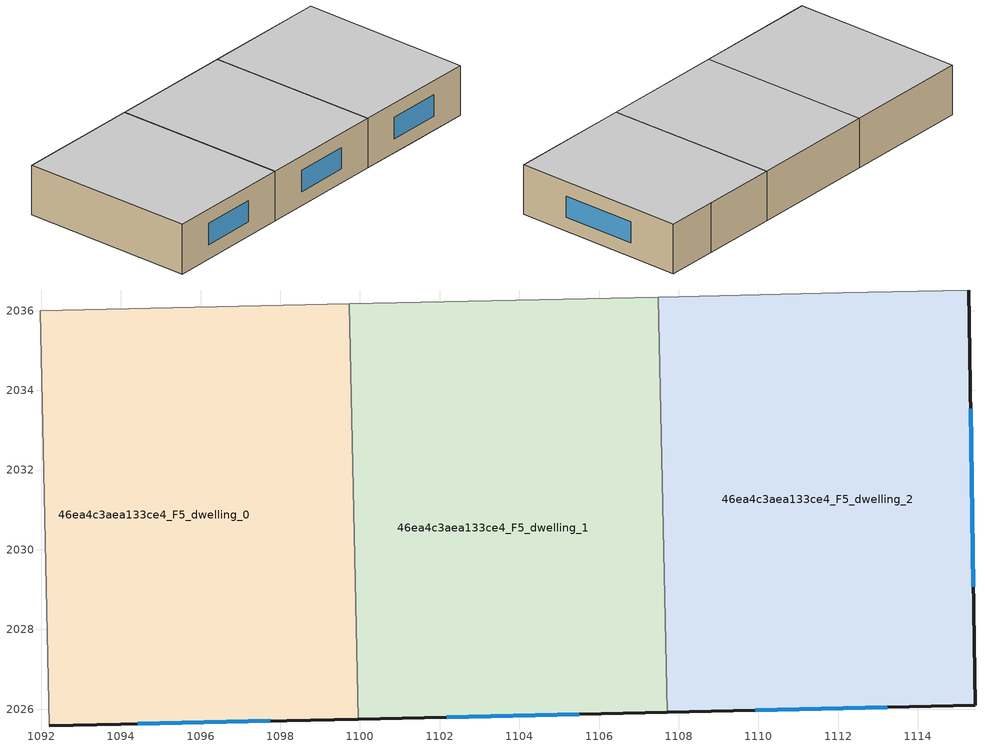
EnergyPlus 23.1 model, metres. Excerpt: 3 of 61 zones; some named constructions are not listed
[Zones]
46ea4c3aea133ce4_F5_dwelling_0
 floor to 46ea4c3aea133ce4_F4_dwelling_0 (EU_floor_Construction): 1099.73,2036.17 1099.8,2032.96 1092.65,2025.59 1092.2,2025.58 1091.97,2036 z15
 floor to 46ea4c3aea133ce4_F4_dwelling_1 (EU_floor_Construction): 1099.8,2032.96 1099.96,2025.75 1092.65,2025.59 z15
 wall outside (EU_wall_Construction): 1092.2,2025.58 1099.96,2025.75 z15:18
 wall to 46ea4c3aea133ce4_F5_dwelling_1 (EU_wall_Construction): 1099.96,2025.75 1099.73,2036.17 z15:18
 wall adiabatic (EU_wall_Construction): 1091.97,2036 1092.2,2025.58 z15:18
 wall to 46ea4c3aea133ce4_F5_dwelling_3 (EU_wall_Construction): 1099.73,2036.17 1091.97,2036 z15:18
 window (EU_Window_Construction): 1094.42,2025.63 1097.74,2025.7 z15.86:17.14
 ceiling to 46ea4c3aea133ce4_F6_dwelling_0 (EU_floor_Construction): 1099.96,2025.75 1099.73,2036.17 1091.97,2036 1092.2,2025.58 z18
46ea4c3aea133ce4_F5_dwelling_1
 floor to 46ea4c3aea133ce4_F4_dwelling_1 (EU_floor_Construction): 1107.63,2029.98 1107.72,2025.92 1099.96,2025.75 1099.8,2032.96 1102.11,2035.34 z15
 floor to 46ea4c3aea133ce4_F4_dwelling_2 (EU_floor_Construction): 1107.49,2036.34 1107.53,2034.39 1105.38,2032.17 1101.22,2036.2 z15
 floor to 46ea4c3aea133ce4_F4_dwelling_0 (EU_floor_Construction): 1102.11,2035.34 1099.8,2032.96 1099.73,2036.17 1101.22,2036.2 z15
 floor to 46ea4c3aea133ce4_F4_dwelling_3 (EU_floor_Construction): 1107.53,2034.39 1107.63,2029.98 1105.38,2032.17 z15
 wall outside (EU_wall_Construction): 1099.96,2025.75 1107.72,2025.92 z15:18
 wall to 46ea4c3aea133ce4_F5_dwelling_2 (EU_wall_Construction): 1107.72,2025.92 1107.49,2036.34 z15:18
 wall to 46ea4c3aea133ce4_F5_dwelling_3 (EU_wall_Construction): 1107.49,2036.34 1099.73,2036.17 z15:18
 window (EU_Window_Construction): 1102.18,2025.8 1105.5,2025.88 z15.86:17.14
 ceiling to 46ea4c3aea133ce4_F6_dwelling_1 (EU_floor_Construction): 1107.72,2025.92 1107.49,2036.34 1099.73,2036.17 1099.96,2025.75 z18
46ea4c3aea133ce4_F5_dwelling_2
 floor to 46ea4c3aea133ce4_F4_dwelling_3 (EU_floor_Construction): 1115.28,2036.51 1115.43,2026.1 1111.72,2026.01 1107.63,2029.98 1107.53,2034.39 1109.46,2036.38 z15
 floor to 46ea4c3aea133ce4_F4_dwelling_1 (EU_floor_Construction): 1111.72,2026.01 1107.72,2025.92 1107.63,2029.98 z15
 floor to 46ea4c3aea133ce4_F4_dwelling_2 (EU_floor_Construction): 1109.46,2036.38 1107.53,2034.39 1107.49,2036.34 z15
 wall outside (EU_wall_Construction): 1107.72,2025.92 1115.43,2026.1 1115.28,2036.51 z15:18
 wall to 46ea4c3aea133ce4_F5_dwelling_4 (EU_wall_Construction): 1115.28,2036.51 1112.1,2036.44 z15:18
 wall to 46ea4c3aea133ce4_F5_dwelling_3 (EU_wall_Construction): 1112.1,2036.44 1107.49,2036.34 z15:18
 window (EU_Window_Construction): 1115.39,2029.07 1115.33,2033.54 / 1109.92,2025.97 1113.23,2026.05 z15.86:17.14
 ceiling to 46ea4c3aea133ce4_F6_dwelling_2 (EU_floor_Construction): 1115.43,2026.1 1115.28,2036.51 1107.49,2036.34 1107.72,2025.92 z18
[HVACTEMPLATE:THERMOSTAT] Constant Heating Setpoint=20; Constant Cooling Setpoint=50
EU_HeatOnly_46ea4c3aea133ce4_F0_dwelling_5; EU_HeatOnly_46ea4c3aea133ce4_F0_dwelling_6; EU_HeatOnly_46ea4c3aea133ce4_F0_dwelling_7; EU_HeatOnly_46ea4c3aea133ce4_F1_dwelling_0; EU_HeatOnly_46ea4c3aea133ce4_F1_dwelling_1; EU_HeatOnly_46ea4c3aea133ce4_F1_dwelling_2; EU_HeatOnly_46ea4c3aea133ce4_F1_dwelling_3; EU_HeatOnly_46ea4c3aea133ce4_F1_dwelling_4; EU_HeatOnly_46ea4c3aea133ce4_F1_dwelling_5; EU_HeatOnly_46ea4c3aea133ce4_F1_dwelling_6; EU_HeatOnly_46ea4c3aea133ce4_F1_dwelling_7; EU_HeatOnly_46ea4c3aea133ce4_F2_dwelling_0; EU_HeatOnly_46ea4c3aea133ce4_F2_dwelling_1; EU_HeatOnly_46ea4c3aea133ce4_F2_dwelling_2; EU_HeatOnly_46ea4c3aea133ce4_F2_dwelling_3; EU_HeatOnly_46ea4c3aea133ce4_F2_dwelling_4; EU_HeatOnly_46ea4c3aea133ce4_F2_dwelling_5; EU_HeatOnly_46ea4c3aea133ce4_F2_dwelling_6; EU_HeatOnly_46ea4c3aea133ce4_F2_dwelling_7; EU_HeatOnly_46ea4c3aea133ce4_F3_dwelling_0; EU_HeatOnly_46ea4c3aea133ce4_F3_dwelling_1; EU_HeatOnly_46ea4c3aea133ce4_F3_dwelling_2; EU_HeatOnly_46ea4c3aea133ce4_F3_dwelling_3; EU_HeatOnly_46ea4c3aea133ce4_F3_dwelling_4; EU_HeatOnly_46ea4c3aea133ce4_F3_dwelling_5; EU_HeatOnly_46ea4c3aea133ce4_F3_dwelling_6; EU_HeatOnly_46ea4c3aea133ce4_F3_dwelling_7; EU_HeatOnly_46ea4c3aea133ce4_F4_dwelling_0; EU_HeatOnly_46ea4c3aea133ce4_F4_dwelling_1; EU_HeatOnly_46ea4c3aea133ce4_F4_dwelling_2; EU_HeatOnly_46ea4c3aea133ce4_F4_dwelling_3; EU_HeatOnly_46ea4c3aea133ce4_F4_dwelling_4; EU_HeatOnly_46ea4c3aea133ce4_F4_dwelling_5; EU_HeatOnly_46ea4c3aea133ce4_F4_dwelling_6; EU_HeatOnly_46ea4c3aea133ce4_F4_dwelling_7; EU_HeatOnly_46ea4c3aea133ce4_F5_dwelling_0; EU_HeatOnly_46ea4c3aea133ce4_F5_dwelling_1; EU_HeatOnly_46ea4c3aea133ce4_F5_dwelling_2; EU_HeatOnly_46ea4c3aea133ce4_F5_dwelling_3; EU_HeatOnly_46ea4c3aea133ce4_F5_dwelling_4; EU_HeatOnly_46ea4c3aea133ce4_F5_dwelling_5; EU_HeatOnly_46ea4c3aea133ce4_F5_dwelling_6; EU_HeatOnly_46ea4c3aea133ce4_F6_dwelling_0; EU_HeatOnly_46ea4c3aea133ce4_F6_dwelling_1; EU_HeatOnly_46ea4c3aea133ce4_F6_dwelling_2; EU_HeatOnly_46ea4c3aea133ce4_F6_dwelling_3; EU_HeatOnly_46ea4c3aea133ce4_F6_dwelling_4; EU_HeatOnly_46ea4c3aea133ce4_F6_dwelling_5; EU_HeatOnly_46ea4c3aea133ce4_F6_dwelling_6; EU_HeatOnly_46ea4c3aea133ce4_F7_dwelling_0; EU_HeatOnly_46ea4c3aea133ce4_F7_dwelling_1; EU_HeatOnly_46ea4c3aea133ce4_F7_dwelling_2; EU_HeatOnly_46ea4c3aea133ce4_F7_dwelling_3; EU_HeatOnly_46ea4c3aea133ce4_F7_dwelling_4; EU_HeatOnly_46ea4c3aea133ce4_F7_dwelling_5; EU_HeatOnly_46ea4c3aea133ce4_F7_dwelling_6
[SCHEDULE:FILE]
EU_Step8_GainSchedule_46ea4c3aea133ce4_F3_dwelling_7_f000: File=../../schedules/46ea4c3aea133ce4/46ea4c3aea133ce4_F3_dwelling_7_f000_gain.csv; Column Number=1; Rows to Skip at Top=0; Number of Hours of Data=8760; Column Separator=Comma; Interpolate to Timestep=No; Minutes per Item=60; Adjust Schedule for Daylight Savings=Yes
